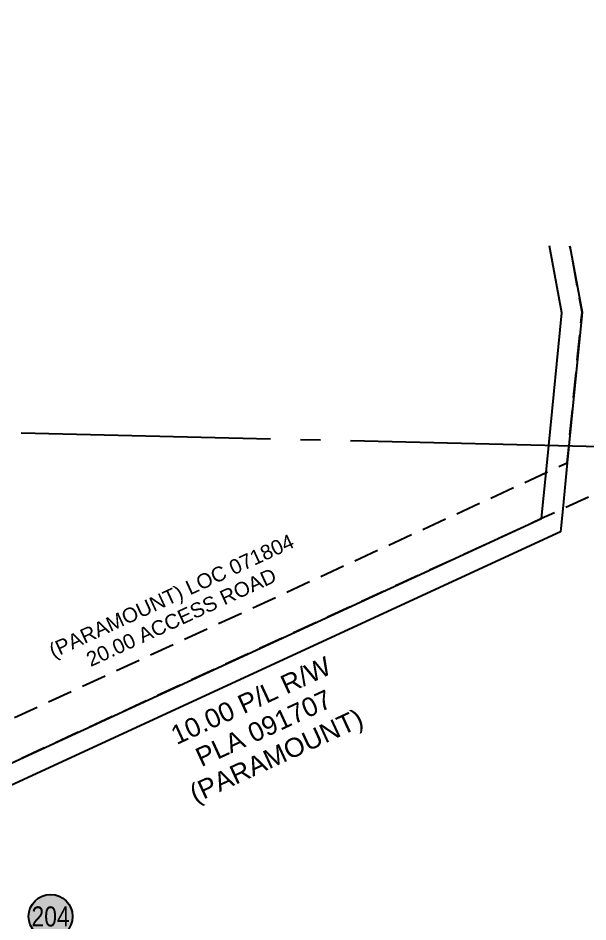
# Model space of a CAD drawing. Extents: x 390844 to 396105, y 6060704 to 6064255.
# Drawn here: x 394496.1 to 394781.4, y 6062165.9 to 6062618.3 of the extents above; entities that cross this region are included whole.
import ezdxf
from ezdxf.enums import TextEntityAlignment as Align

# ---------------------------------------------------------------- set-up
doc = ezdxf.new("R2010")
doc.units = 0
doc.header["$LTSCALE"] = 5
doc.linetypes.add('foc-ACCESSROAD', pattern=[3.75, 2.5, -1.25])
doc.linetypes.add('foc-QUARTERLINE', pattern=[33, 25, -3, 2, -3])
for name, color, linetype in [('AS-UNDERLAY-H', 141, 'Continuous'), ('CG-NOTES', 7, 'Continuous'), ('F-AR', 190, 'foc-ACCESSROAD'), ('F-RW', 190, 'Continuous'), ('L-QSEC', 8, 'foc-QUARTERLINE')]:
    doc.layers.add(name, color=color, linetype=linetype)
doc.layers.add('F-AR-T', color=190, linetype='Continuous', lineweight=9)
doc.layers.add('F-RW-T', color=190, linetype='Continuous', lineweight=9)
doc.styles.add('80L', font='ARIALN.TTF', dxfattribs={"height": 10})
doc.styles.add('A60', font='arial.ttf', dxfattribs={"height": 7.35})
doc.styles.add('A80', font='arial.ttf', dxfattribs={"height": 9.5})

# ---------------------------------------------------------------- blocks, each defined once
blk = doc.blocks.new('*U418')
at = {"layer": 'AS-UNDERLAY-H'}
h = blk.add_hatch(color=256, dxfattribs=at)
h.dxf.hatch_style = 1
edge = h.paths.add_edge_path()
edge.add_arc((0, 0), 11, 0, 360)
at = {"layer": 'CG-NOTES', "color": 182}
blk.add_circle((0, 0), 11, dxfattribs=at)
at = {"color": 182, "style": '80L'}
blk.add_attdef('#', text='', height=10, dxfattribs=at).set_placement((0, 0), align=Align.MIDDLE_CENTER)

msp = doc.modelspace()

# ---------------------------------------------------------------- linework, layer by layer
at = {"layer": 'F-AR', "flags": 128}
msp.add_lwpolyline([(394792.81, 6062503.66), (394798.6, 6062471.99), (394791.88, 6062403.7), (394789.78, 6062382.37), (394768.73, 6062372.66), (394758.21, 6062367.81), (394375.59, 6062191.44), (394366.71, 6062187.35), (394350.19, 6062201.74), (394359.07, 6062205.85), (394431.7, 6062239.33), (394760.48, 6062390.88), (394771, 6062395.74), (394771.83, 6062404.18), (394778.42, 6062471.16), (394772.39, 6062504.14)], dxfattribs=at)
at = {"layer": 'F-RW', "flags": 128}
for points in [[(393841.81, 6062618.3), (394346.81, 6062178.17), (394365.64, 6062186.85), (394375.59, 6062191.44), (394758.21, 6062367.81), (394760.48, 6062390.88), (394761.81, 6062404.42), (394768.34, 6062470.74), (394762.18, 6062504.38)], [(394772.39, 6062504.14), (394778.42, 6062471.16), (394771.83, 6062404.18), (394771, 6062395.74), (394768.73, 6062372.66), (394767.59, 6062361.13), (394383.85, 6062184.24), (394373.91, 6062179.65), (394354, 6062170.48), (394351.32, 6062169.24), (394345.12, 6062166.39), (393835.13, 6062610.87)]]:
    msp.add_lwpolyline(points, dxfattribs=at)
at = {"layer": 'L-QSEC'}
msp.add_line((394167.66, 6062418.65), (394968.75, 6062399.48), dxfattribs=at)

# ---------------------------------------------------------------- block references
at = {"layer": 'CG-NOTES', "xscale": 1.000775450743919, "yscale": 1.000775450743919, "zscale": 1.000775450743919}
msp.add_blockref('*U418', (394512.37, 6062168.68, 846.85), dxfattribs=at).add_auto_attribs({'#': '204'})

# ---------------------------------------------------------------- texts
at = {"layer": 'F-AR-T', "style": 'A60'}
for s, p in [('(PARAMOUNT) LOC 071804', (394574.41, 6062325.77)), ('20.00 ACCESS ROAD', (394579.33, 6062315.09))]:
    msp.add_text(s, height=7.35, rotation=24.748, dxfattribs=at).set_placement(p, align=Align.CENTER)
at = {"layer": 'F-RW-T', "style": 'A80'}
for s, p in [('10.00 P/L R/W', (394614.62, 6062272.45)), ('PLA 091707', (394620.98, 6062258.64)), ('(PARAMOUNT)', (394627.34, 6062244.84))]:
    msp.add_text(s, height=9.5, rotation=24.748, dxfattribs=at).set_placement(p, align=Align.CENTER)

doc.saveas('drawing.dxf')
